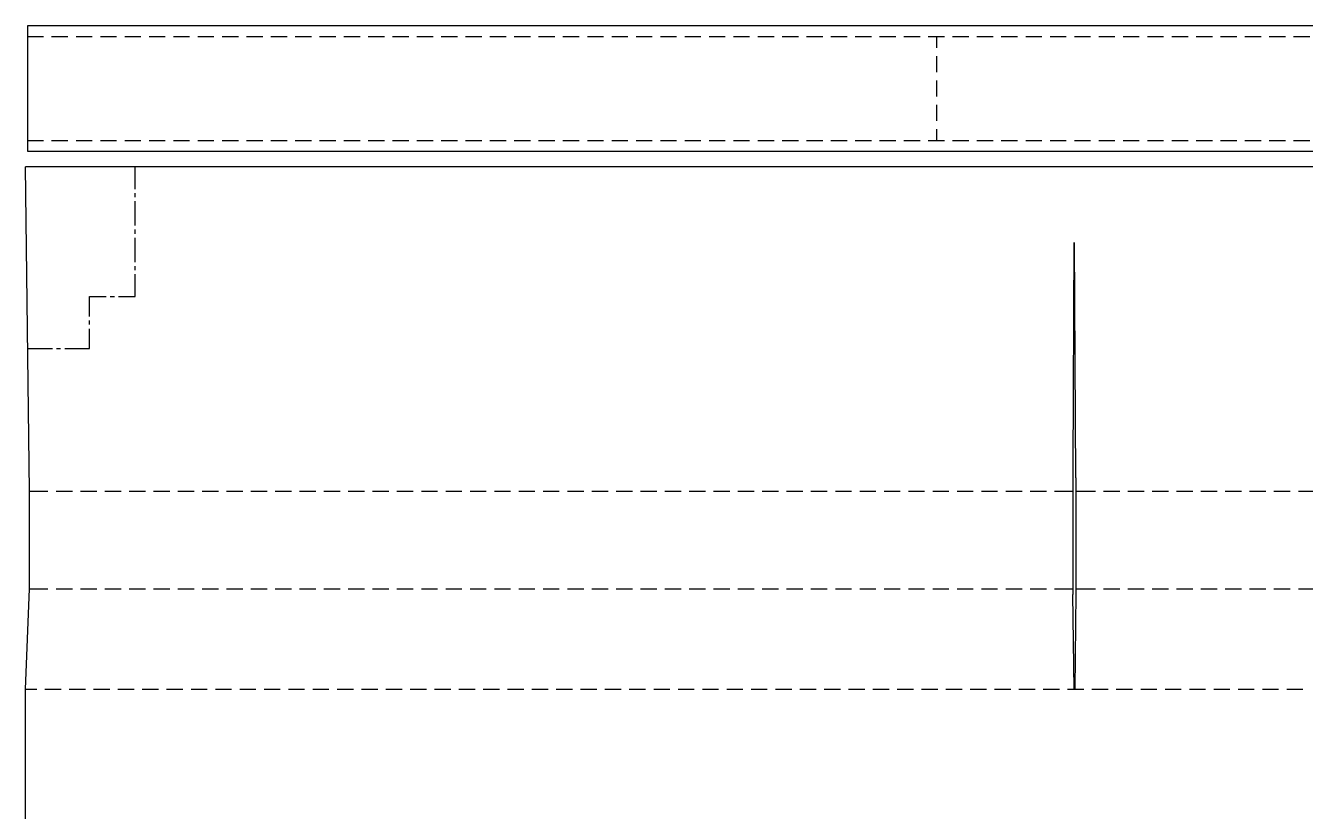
# Model space of a CAD drawing. Header units: millimetres. Extents: x -488 to 486, y -317 to 328.
# Drawn here: x -487 to 14, y 16 to 324 of the extents above; entities that cross this region are included whole.
import ezdxf

# ---------------------------------------------------------------- set-up
doc = ezdxf.new("R2010")
doc.units = ezdxf.units.MM
doc.header["$MEASUREMENT"] = 0
doc.layers.add('Layer 1', color=7, linetype='Continuous')

msp = doc.modelspace()

# ---------------------------------------------------------------- linework, layer by layer
at = {"layer": 'Layer 1', "lineweight": 30}
for points, knots in [([(224.9558, 274.7441), (224.9558, 274.7441), (-485.969, 274.7441), (-485.969, 274.7441), (-485.969, 274.7441), (-485.969, 324.0201), (-485.969, 324.0201), (-485.969, 324.0201), (224.9558, 324.0201), (224.9558, 324.0201)], [0, 0, 0, 0, 0.33333333, 0.33333333, 0.33333333, 0.66666667, 0.66666667, 0.66666667, 1, 1, 1, 1]), ([(-76.7905, 239.1832), (-76.7905, 239.1832), (-77.1292, 151.1722), (-77.1292, 151.1722), (-77.1292, 151.1722), (-77.1292, 101.4305), (-77.1292, 101.4305)], [0, 0, 0, 0, 0.5, 0.5, 0.5, 1, 1, 1, 1]), ([(209.2135, 64.2618), (209.2135, 64.2618), (125.2453, 64.2618), (125.2453, 64.2618), (125.2453, 64.2618), (125.2453, -88.1382), (125.2453, -88.1382), (125.2453, -88.1382), (-486.7889, -88.1382), (-486.7889, -88.1382), (-486.7889, -88.1382), (-486.7889, 64.2618), (-486.7889, 64.2618)], [0, 0, 0, 0, 0.25, 0.25, 0.25, 0.5, 0.5, 0.5, 0.75, 0.75, 0.75, 1, 1, 1, 1])]:
    msp.add_open_spline(points, degree=3, knots=knots, dxfattribs=at)
at = {"layer": 'Layer 1', "color": 5, "lineweight": 30}
for points in [[(-485.969, 319.7232), (-485.969, 319.7232), (-479.7672, 319.7232), (-479.7672, 319.7232)], [(-476.5922, 319.7232), (-476.5922, 319.7232), (-470.2422, 319.7232), (-470.2422, 319.7232)], [(-467.0672, 319.7232), (-467.0672, 319.7232), (-460.7172, 319.7232), (-460.7172, 319.7232)], [(-457.5422, 319.7232), (-457.5422, 319.7232), (-451.1922, 319.7232), (-451.1922, 319.7232)], [(-448.0172, 319.7232), (-448.0172, 319.7232), (-441.6672, 319.7232), (-441.6672, 319.7232)], [(-438.4922, 319.7232), (-438.4922, 319.7232), (-432.1422, 319.7232), (-432.1422, 319.7232)], [(-428.9672, 319.7232), (-428.9672, 319.7232), (-422.6172, 319.7232), (-422.6172, 319.7232)], [(-419.4422, 319.7232), (-419.4422, 319.7232), (-413.0922, 319.7232), (-413.0922, 319.7232)], [(-409.9172, 319.7232), (-409.9172, 319.7232), (-403.5672, 319.7232), (-403.5672, 319.7232)], [(-400.3922, 319.7232), (-400.3922, 319.7232), (-394.0422, 319.7232), (-394.0422, 319.7232)], [(-390.8672, 319.7232), (-390.8672, 319.7232), (-384.5172, 319.7232), (-384.5172, 319.7232)], [(-381.3422, 319.7232), (-381.3422, 319.7232), (-374.9922, 319.7232), (-374.9922, 319.7232)], [(-371.8172, 319.7232), (-371.8172, 319.7232), (-365.4672, 319.7232), (-365.4672, 319.7232)], [(-362.2922, 319.7232), (-362.2922, 319.7232), (-355.9422, 319.7232), (-355.9422, 319.7232)], [(-352.7672, 319.7232), (-352.7672, 319.7232), (-346.4172, 319.7232), (-346.4172, 319.7232)], [(-343.2422, 319.7232), (-343.2422, 319.7232), (-336.8922, 319.7232), (-336.8922, 319.7232)], [(-333.7172, 319.7232), (-333.7172, 319.7232), (-327.3672, 319.7232), (-327.3672, 319.7232)], [(-324.1922, 319.7232), (-324.1922, 319.7232), (-317.8422, 319.7232), (-317.8422, 319.7232)], [(-314.6672, 319.7232), (-314.6672, 319.7232), (-308.3172, 319.7232), (-308.3172, 319.7232)], [(-305.1422, 319.7232), (-305.1422, 319.7232), (-298.7922, 319.7232), (-298.7922, 319.7232)], [(-295.6172, 319.7232), (-295.6172, 319.7232), (-289.2672, 319.7232), (-289.2672, 319.7232)], [(-286.0922, 319.7232), (-286.0922, 319.7232), (-279.7422, 319.7232), (-279.7422, 319.7232)], [(-276.5672, 319.7232), (-276.5672, 319.7232), (-270.2172, 319.7232), (-270.2172, 319.7232)], [(-267.0422, 319.7232), (-267.0422, 319.7232), (-260.6922, 319.7232), (-260.6922, 319.7232)], [(-257.5172, 319.7232), (-257.5172, 319.7232), (-251.1672, 319.7232), (-251.1672, 319.7232)], [(-247.9922, 319.7232), (-247.9922, 319.7232), (-241.6422, 319.7232), (-241.6422, 319.7232)], [(-238.4672, 319.7232), (-238.4672, 319.7232), (-232.1172, 319.7232), (-232.1172, 319.7232)], [(-228.9422, 319.7232), (-228.9422, 319.7232), (-222.5922, 319.7232), (-222.5922, 319.7232)], [(-219.4172, 319.7232), (-219.4172, 319.7232), (-213.0672, 319.7232), (-213.0672, 319.7232)], [(-209.8922, 319.7232), (-209.8922, 319.7232), (-203.5422, 319.7232), (-203.5422, 319.7232)], [(-200.3672, 319.7232), (-200.3672, 319.7232), (-194.0172, 319.7232), (-194.0172, 319.7232)], [(-190.8422, 319.7232), (-190.8422, 319.7232), (-184.4922, 319.7232), (-184.4922, 319.7232)], [(-181.3172, 319.7232), (-181.3172, 319.7232), (-174.9672, 319.7232), (-174.9672, 319.7232)], [(-171.7922, 319.7232), (-171.7922, 319.7232), (-165.4422, 319.7232), (-165.4422, 319.7232)], [(-162.2672, 319.7232), (-162.2672, 319.7232), (-155.9172, 319.7232), (-155.9172, 319.7232)], [(-152.7422, 319.7232), (-152.7422, 319.7232), (-146.3922, 319.7232), (-146.3922, 319.7232)], [(-143.2172, 319.7232), (-143.2172, 319.7232), (-136.8672, 319.7232), (-136.8672, 319.7232)], [(-133.6922, 319.7232), (-133.6922, 319.7232), (-127.3422, 319.7232), (-127.3422, 319.7232)], [(-130.4748, 319.7232), (-130.4748, 319.7232), (-130.4748, 315.2571), (-130.4748, 315.2571)], [(-124.1672, 319.7232), (-124.1672, 319.7232), (-117.8172, 319.7232), (-117.8172, 319.7232)], [(-114.621, 319.7232), (-114.621, 319.7232), (-108.271, 319.7232), (-108.271, 319.7232)], [(-105.096, 319.7232), (-105.096, 319.7232), (-98.746, 319.7232), (-98.746, 319.7232)], [(-95.571, 319.7232), (-95.571, 319.7232), (-89.221, 319.7232), (-89.221, 319.7232)], [(-86.046, 319.7232), (-86.046, 319.7232), (-79.696, 319.7232), (-79.696, 319.7232)], [(-76.521, 319.7232), (-76.521, 319.7232), (-70.171, 319.7232), (-70.171, 319.7232)], [(-66.996, 319.7232), (-66.996, 319.7232), (-60.646, 319.7232), (-60.646, 319.7232)], [(-57.471, 319.7232), (-57.471, 319.7232), (-51.121, 319.7232), (-51.121, 319.7232)], [(-47.946, 319.7232), (-47.946, 319.7232), (-41.596, 319.7232), (-41.596, 319.7232)], [(-38.421, 319.7232), (-38.421, 319.7232), (-32.071, 319.7232), (-32.071, 319.7232)], [(-28.896, 319.7232), (-28.896, 319.7232), (-22.546, 319.7232), (-22.546, 319.7232)], [(-19.371, 319.7232), (-19.371, 319.7232), (-13.021, 319.7232), (-13.021, 319.7232)], [(-9.846, 319.7232), (-9.846, 319.7232), (-3.496, 319.7232), (-3.496, 319.7232)], [(-0.321, 319.7232), (-0.321, 319.7232), (6.029, 319.7232), (6.029, 319.7232)], [(9.204, 319.7232), (9.204, 319.7232), (15.554, 319.7232), (15.554, 319.7232)], [(-130.4748, 312.0821), (-130.4748, 312.0821), (-130.4748, 305.7321), (-130.4748, 305.7321)], [(-130.4748, 302.5571), (-130.4748, 302.5571), (-130.4748, 296.2071), (-130.4748, 296.2071)], [(-130.4748, 293.0321), (-130.4748, 293.0321), (-130.4748, 286.6821), (-130.4748, 286.6821)], [(-130.4748, 283.5071), (-130.4748, 283.5071), (-130.4748, 279.0409), (-130.4748, 279.0409)], [(-485.969, 279.0409), (-485.969, 279.0409), (-479.7672, 279.0409), (-479.7672, 279.0409)], [(-476.5922, 279.0409), (-476.5922, 279.0409), (-470.2422, 279.0409), (-470.2422, 279.0409)], [(-467.0672, 279.0409), (-467.0672, 279.0409), (-460.7172, 279.0409), (-460.7172, 279.0409)], [(-457.5422, 279.0409), (-457.5422, 279.0409), (-451.1922, 279.0409), (-451.1922, 279.0409)], [(-448.0172, 279.0409), (-448.0172, 279.0409), (-441.6672, 279.0409), (-441.6672, 279.0409)], [(-438.4922, 279.0409), (-438.4922, 279.0409), (-432.1422, 279.0409), (-432.1422, 279.0409)], [(-428.9672, 279.0409), (-428.9672, 279.0409), (-422.6172, 279.0409), (-422.6172, 279.0409)], [(-419.4422, 279.0409), (-419.4422, 279.0409), (-413.0922, 279.0409), (-413.0922, 279.0409)], [(-409.9172, 279.0409), (-409.9172, 279.0409), (-403.5672, 279.0409), (-403.5672, 279.0409)], [(-400.3922, 279.0409), (-400.3922, 279.0409), (-394.0422, 279.0409), (-394.0422, 279.0409)], [(-390.8672, 279.0409), (-390.8672, 279.0409), (-384.5172, 279.0409), (-384.5172, 279.0409)], [(-381.3422, 279.0409), (-381.3422, 279.0409), (-374.9922, 279.0409), (-374.9922, 279.0409)], [(-371.8172, 279.0409), (-371.8172, 279.0409), (-365.4672, 279.0409), (-365.4672, 279.0409)], [(-362.2922, 279.0409), (-362.2922, 279.0409), (-355.9422, 279.0409), (-355.9422, 279.0409)], [(-352.7672, 279.0409), (-352.7672, 279.0409), (-346.4172, 279.0409), (-346.4172, 279.0409)], [(-343.2422, 279.0409), (-343.2422, 279.0409), (-336.8922, 279.0409), (-336.8922, 279.0409)], [(-333.7172, 279.0409), (-333.7172, 279.0409), (-327.3672, 279.0409), (-327.3672, 279.0409)], [(-324.1922, 279.0409), (-324.1922, 279.0409), (-317.8422, 279.0409), (-317.8422, 279.0409)], [(-314.6672, 279.0409), (-314.6672, 279.0409), (-308.3172, 279.0409), (-308.3172, 279.0409)], [(-305.1422, 279.0409), (-305.1422, 279.0409), (-298.7922, 279.0409), (-298.7922, 279.0409)], [(-295.6172, 279.0409), (-295.6172, 279.0409), (-289.2672, 279.0409), (-289.2672, 279.0409)], [(-286.0922, 279.0409), (-286.0922, 279.0409), (-279.7422, 279.0409), (-279.7422, 279.0409)], [(-276.5672, 279.0409), (-276.5672, 279.0409), (-270.2172, 279.0409), (-270.2172, 279.0409)], [(-267.0422, 279.0409), (-267.0422, 279.0409), (-260.6922, 279.0409), (-260.6922, 279.0409)], [(-257.5172, 279.0409), (-257.5172, 279.0409), (-251.1672, 279.0409), (-251.1672, 279.0409)], [(-247.9922, 279.0409), (-247.9922, 279.0409), (-241.6422, 279.0409), (-241.6422, 279.0409)], [(-238.4672, 279.0409), (-238.4672, 279.0409), (-232.1172, 279.0409), (-232.1172, 279.0409)], [(-228.9422, 279.0409), (-228.9422, 279.0409), (-222.5922, 279.0409), (-222.5922, 279.0409)], [(-219.4172, 279.0409), (-219.4172, 279.0409), (-213.0672, 279.0409), (-213.0672, 279.0409)], [(-209.8922, 279.0409), (-209.8922, 279.0409), (-203.5422, 279.0409), (-203.5422, 279.0409)], [(-200.3672, 279.0409), (-200.3672, 279.0409), (-194.0172, 279.0409), (-194.0172, 279.0409)], [(-190.8422, 279.0409), (-190.8422, 279.0409), (-184.4922, 279.0409), (-184.4922, 279.0409)], [(-181.3172, 279.0409), (-181.3172, 279.0409), (-174.9672, 279.0409), (-174.9672, 279.0409)], [(-171.7922, 279.0409), (-171.7922, 279.0409), (-165.4422, 279.0409), (-165.4422, 279.0409)], [(-162.2672, 279.0409), (-162.2672, 279.0409), (-155.9172, 279.0409), (-155.9172, 279.0409)], [(-152.7422, 279.0409), (-152.7422, 279.0409), (-146.3922, 279.0409), (-146.3922, 279.0409)], [(-143.2172, 279.0409), (-143.2172, 279.0409), (-136.8672, 279.0409), (-136.8672, 279.0409)], [(-133.6922, 279.0409), (-133.6922, 279.0409), (-127.3422, 279.0409), (-127.3422, 279.0409)], [(-124.1672, 279.0409), (-124.1672, 279.0409), (-117.8172, 279.0409), (-117.8172, 279.0409)], [(-114.621, 279.0409), (-114.621, 279.0409), (-108.271, 279.0409), (-108.271, 279.0409)], [(-105.096, 279.0409), (-105.096, 279.0409), (-98.746, 279.0409), (-98.746, 279.0409)], [(-95.571, 279.0409), (-95.571, 279.0409), (-89.221, 279.0409), (-89.221, 279.0409)], [(-86.046, 279.0409), (-86.046, 279.0409), (-79.696, 279.0409), (-79.696, 279.0409)], [(-76.521, 279.0409), (-76.521, 279.0409), (-70.171, 279.0409), (-70.171, 279.0409)], [(-66.996, 279.0409), (-66.996, 279.0409), (-60.646, 279.0409), (-60.646, 279.0409)], [(-57.471, 279.0409), (-57.471, 279.0409), (-51.121, 279.0409), (-51.121, 279.0409)], [(-47.946, 279.0409), (-47.946, 279.0409), (-41.596, 279.0409), (-41.596, 279.0409)], [(-38.421, 279.0409), (-38.421, 279.0409), (-32.071, 279.0409), (-32.071, 279.0409)], [(-28.896, 279.0409), (-28.896, 279.0409), (-22.546, 279.0409), (-22.546, 279.0409)], [(-19.371, 279.0409), (-19.371, 279.0409), (-13.021, 279.0409), (-13.021, 279.0409)], [(-9.846, 279.0409), (-9.846, 279.0409), (-3.496, 279.0409), (-3.496, 279.0409)], [(-0.321, 279.0409), (-0.321, 279.0409), (6.029, 279.0409), (6.029, 279.0409)], [(9.204, 279.0409), (9.204, 279.0409), (15.554, 279.0409), (15.554, 279.0409)], [(-443.8629, 260.0323), (-443.8629, 260.0323), (-443.8629, 268.7742), (-443.8629, 268.7742)], [(-443.8629, 256.8573), (-443.8629, 256.8573), (-443.8629, 258.4448), (-443.8629, 258.4448)], [(-443.8629, 245.7448), (-443.8629, 245.7448), (-443.8629, 255.2698), (-443.8629, 255.2698)], [(-443.8629, 242.5698), (-443.8629, 242.5698), (-443.8629, 244.1573), (-443.8629, 244.1573)], [(-443.8629, 231.4573), (-443.8629, 231.4573), (-443.8629, 240.9823), (-443.8629, 240.9823)], [(-443.8629, 228.2823), (-443.8629, 228.2823), (-443.8629, 229.8698), (-443.8629, 229.8698)], [(-443.8629, 217.953), (-443.8629, 217.953), (-443.8629, 226.6948), (-443.8629, 226.6948)], [(-461.8545, 217.953), (-461.8545, 217.953), (-455.2294, 217.953), (-455.2294, 217.953)], [(-461.8545, 210.1637), (-461.8545, 210.1637), (-461.8545, 217.953), (-461.8545, 217.953)], [(-453.6419, 217.953), (-453.6419, 217.953), (-452.0544, 217.953), (-452.0544, 217.953)], [(-450.4669, 217.953), (-450.4669, 217.953), (-443.8629, 217.953), (-443.8629, 217.953)], [(-461.8545, 206.9887), (-461.8545, 206.9887), (-461.8545, 208.5762), (-461.8545, 208.5762)], [(-461.8545, 197.6118), (-461.8545, 197.6118), (-461.8545, 205.4012), (-461.8545, 205.4012)], [(-485.8999, 197.6118), (-485.8999, 197.6118), (-476.2479, 197.6118), (-476.2479, 197.6118)], [(-474.6604, 197.6118), (-474.6604, 197.6118), (-473.0729, 197.6118), (-473.0729, 197.6118)], [(-471.4854, 197.6118), (-471.4854, 197.6118), (-461.8545, 197.6118), (-461.8545, 197.6118)], [(-485.2014, 141.753), (-485.2014, 141.753), (-478.0259, 141.753), (-478.0259, 141.753)], [(-474.8509, 141.753), (-474.8509, 141.753), (-468.5009, 141.753), (-468.5009, 141.753)], [(-465.3259, 141.753), (-465.3259, 141.753), (-458.9759, 141.753), (-458.9759, 141.753)], [(-455.8009, 141.753), (-455.8009, 141.753), (-449.4509, 141.753), (-449.4509, 141.753)], [(-446.2759, 141.753), (-446.2759, 141.753), (-439.9259, 141.753), (-439.9259, 141.753)], [(-436.7509, 141.753), (-436.7509, 141.753), (-430.4009, 141.753), (-430.4009, 141.753)], [(-427.2259, 141.753), (-427.2259, 141.753), (-420.8759, 141.753), (-420.8759, 141.753)], [(-417.7009, 141.753), (-417.7009, 141.753), (-411.3509, 141.753), (-411.3509, 141.753)], [(-408.1759, 141.753), (-408.1759, 141.753), (-401.8259, 141.753), (-401.8259, 141.753)], [(-398.6509, 141.753), (-398.6509, 141.753), (-392.3009, 141.753), (-392.3009, 141.753)], [(-389.1259, 141.753), (-389.1259, 141.753), (-382.7759, 141.753), (-382.7759, 141.753)], [(-379.6009, 141.753), (-379.6009, 141.753), (-373.2509, 141.753), (-373.2509, 141.753)], [(-370.0759, 141.753), (-370.0759, 141.753), (-363.7259, 141.753), (-363.7259, 141.753)], [(-360.5509, 141.753), (-360.5509, 141.753), (-354.2009, 141.753), (-354.2009, 141.753)], [(-351.0259, 141.753), (-351.0259, 141.753), (-344.6759, 141.753), (-344.6759, 141.753)], [(-341.5009, 141.753), (-341.5009, 141.753), (-335.1509, 141.753), (-335.1509, 141.753)], [(-331.9759, 141.753), (-331.9759, 141.753), (-325.6259, 141.753), (-325.6259, 141.753)], [(-322.4509, 141.753), (-322.4509, 141.753), (-316.1009, 141.753), (-316.1009, 141.753)], [(-312.9259, 141.753), (-312.9259, 141.753), (-306.5759, 141.753), (-306.5759, 141.753)], [(-303.4009, 141.753), (-303.4009, 141.753), (-297.0509, 141.753), (-297.0509, 141.753)], [(-293.8759, 141.753), (-293.8759, 141.753), (-287.5259, 141.753), (-287.5259, 141.753)], [(-284.3509, 141.753), (-284.3509, 141.753), (-278.0009, 141.753), (-278.0009, 141.753)], [(-274.8259, 141.753), (-274.8259, 141.753), (-268.4759, 141.753), (-268.4759, 141.753)], [(-265.3009, 141.753), (-265.3009, 141.753), (-258.9509, 141.753), (-258.9509, 141.753)], [(-255.7759, 141.753), (-255.7759, 141.753), (-249.4259, 141.753), (-249.4259, 141.753)], [(-246.2509, 141.753), (-246.2509, 141.753), (-239.9009, 141.753), (-239.9009, 141.753)], [(-236.7259, 141.753), (-236.7259, 141.753), (-230.3759, 141.753), (-230.3759, 141.753)], [(-227.2009, 141.753), (-227.2009, 141.753), (-220.8509, 141.753), (-220.8509, 141.753)], [(-217.6759, 141.753), (-217.6759, 141.753), (-211.3259, 141.753), (-211.3259, 141.753)], [(-208.1509, 141.753), (-208.1509, 141.753), (-201.7797, 141.753), (-201.7797, 141.753)], [(-198.6047, 141.753), (-198.6047, 141.753), (-192.2547, 141.753), (-192.2547, 141.753)], [(-189.0797, 141.753), (-189.0797, 141.753), (-182.7297, 141.753), (-182.7297, 141.753)], [(-179.5547, 141.753), (-179.5547, 141.753), (-173.2047, 141.753), (-173.2047, 141.753)], [(-170.0297, 141.753), (-170.0297, 141.753), (-163.6797, 141.753), (-163.6797, 141.753)], [(-160.5047, 141.753), (-160.5047, 141.753), (-154.1547, 141.753), (-154.1547, 141.753)], [(-150.9797, 141.753), (-150.9797, 141.753), (-144.6297, 141.753), (-144.6297, 141.753)], [(-141.4547, 141.753), (-141.4547, 141.753), (-135.1047, 141.753), (-135.1047, 141.753)], [(-131.9297, 141.753), (-131.9297, 141.753), (-125.5797, 141.753), (-125.5797, 141.753)], [(-122.4047, 141.753), (-122.4047, 141.753), (-116.0547, 141.753), (-116.0547, 141.753)], [(-112.8797, 141.753), (-112.8797, 141.753), (-106.5297, 141.753), (-106.5297, 141.753)], [(-103.3547, 141.753), (-103.3547, 141.753), (-97.0047, 141.753), (-97.0047, 141.753)], [(-93.8297, 141.753), (-93.8297, 141.753), (-87.4797, 141.753), (-87.4797, 141.753)], [(-84.3047, 141.753), (-84.3047, 141.753), (-77.1292, 141.753), (-77.1292, 141.753)], [(-75.9015, 141.753), (-75.9015, 141.753), (-68.2815, 141.753), (-68.2815, 141.753)], [(-65.1065, 141.753), (-65.1065, 141.753), (-58.7565, 141.753), (-58.7565, 141.753)], [(-55.5815, 141.753), (-55.5815, 141.753), (-49.2315, 141.753), (-49.2315, 141.753)], [(-46.0565, 141.753), (-46.0565, 141.753), (-39.7065, 141.753), (-39.7065, 141.753)], [(-36.5315, 141.753), (-36.5315, 141.753), (-30.1815, 141.753), (-30.1815, 141.753)], [(-27.0065, 141.753), (-27.0065, 141.753), (-20.6565, 141.753), (-20.6565, 141.753)], [(-17.4815, 141.753), (-17.4815, 141.753), (-11.1315, 141.753), (-11.1315, 141.753)], [(-7.9565, 141.753), (-7.9565, 141.753), (-1.6065, 141.753), (-1.6065, 141.753)], [(1.5685, 141.753), (1.5685, 141.753), (7.9185, 141.753), (7.9185, 141.753)], [(11.0935, 141.753), (11.0935, 141.753), (17.4435, 141.753), (17.4435, 141.753)], [(-485.2014, 103.653), (-485.2014, 103.653), (-478.0259, 103.653), (-478.0259, 103.653)], [(-474.8509, 103.653), (-474.8509, 103.653), (-468.5009, 103.653), (-468.5009, 103.653)], [(-465.3259, 103.653), (-465.3259, 103.653), (-458.9759, 103.653), (-458.9759, 103.653)], [(-455.8009, 103.653), (-455.8009, 103.653), (-449.4509, 103.653), (-449.4509, 103.653)], [(-446.2759, 103.653), (-446.2759, 103.653), (-439.9259, 103.653), (-439.9259, 103.653)], [(-436.7509, 103.653), (-436.7509, 103.653), (-430.4009, 103.653), (-430.4009, 103.653)], [(-427.2259, 103.653), (-427.2259, 103.653), (-420.8759, 103.653), (-420.8759, 103.653)], [(-417.7009, 103.653), (-417.7009, 103.653), (-411.3509, 103.653), (-411.3509, 103.653)], [(-408.1759, 103.653), (-408.1759, 103.653), (-401.8259, 103.653), (-401.8259, 103.653)], [(-398.6509, 103.653), (-398.6509, 103.653), (-392.3009, 103.653), (-392.3009, 103.653)], [(-389.1259, 103.653), (-389.1259, 103.653), (-382.7759, 103.653), (-382.7759, 103.653)], [(-379.6009, 103.653), (-379.6009, 103.653), (-373.2509, 103.653), (-373.2509, 103.653)], [(-370.0759, 103.653), (-370.0759, 103.653), (-363.7259, 103.653), (-363.7259, 103.653)], [(-360.5509, 103.653), (-360.5509, 103.653), (-354.2009, 103.653), (-354.2009, 103.653)], [(-351.0259, 103.653), (-351.0259, 103.653), (-344.6759, 103.653), (-344.6759, 103.653)], [(-341.5009, 103.653), (-341.5009, 103.653), (-335.1509, 103.653), (-335.1509, 103.653)], [(-331.9759, 103.653), (-331.9759, 103.653), (-325.6259, 103.653), (-325.6259, 103.653)], [(-322.4509, 103.653), (-322.4509, 103.653), (-316.1009, 103.653), (-316.1009, 103.653)], [(-312.9259, 103.653), (-312.9259, 103.653), (-306.5759, 103.653), (-306.5759, 103.653)], [(-303.4009, 103.653), (-303.4009, 103.653), (-297.0509, 103.653), (-297.0509, 103.653)], [(-293.8759, 103.653), (-293.8759, 103.653), (-287.5259, 103.653), (-287.5259, 103.653)], [(-284.3509, 103.653), (-284.3509, 103.653), (-278.0009, 103.653), (-278.0009, 103.653)], [(-274.8259, 103.653), (-274.8259, 103.653), (-268.4759, 103.653), (-268.4759, 103.653)], [(-265.3009, 103.653), (-265.3009, 103.653), (-258.9509, 103.653), (-258.9509, 103.653)], [(-255.7759, 103.653), (-255.7759, 103.653), (-249.4259, 103.653), (-249.4259, 103.653)], [(-246.2509, 103.653), (-246.2509, 103.653), (-239.9009, 103.653), (-239.9009, 103.653)], [(-236.7259, 103.653), (-236.7259, 103.653), (-230.3759, 103.653), (-230.3759, 103.653)], [(-227.2009, 103.653), (-227.2009, 103.653), (-220.8509, 103.653), (-220.8509, 103.653)], [(-217.6759, 103.653), (-217.6759, 103.653), (-211.3259, 103.653), (-211.3259, 103.653)], [(-208.1509, 103.653), (-208.1509, 103.653), (-201.7797, 103.653), (-201.7797, 103.653)], [(-198.6047, 103.653), (-198.6047, 103.653), (-192.2547, 103.653), (-192.2547, 103.653)], [(-189.0797, 103.653), (-189.0797, 103.653), (-182.7297, 103.653), (-182.7297, 103.653)], [(-179.5547, 103.653), (-179.5547, 103.653), (-173.2047, 103.653), (-173.2047, 103.653)], [(-170.0297, 103.653), (-170.0297, 103.653), (-163.6797, 103.653), (-163.6797, 103.653)], [(-160.5047, 103.653), (-160.5047, 103.653), (-154.1547, 103.653), (-154.1547, 103.653)], [(-150.9797, 103.653), (-150.9797, 103.653), (-144.6297, 103.653), (-144.6297, 103.653)], [(-141.4547, 103.653), (-141.4547, 103.653), (-135.1047, 103.653), (-135.1047, 103.653)], [(-131.9297, 103.653), (-131.9297, 103.653), (-125.5797, 103.653), (-125.5797, 103.653)], [(-122.4047, 103.653), (-122.4047, 103.653), (-116.0547, 103.653), (-116.0547, 103.653)], [(-112.8797, 103.653), (-112.8797, 103.653), (-106.5297, 103.653), (-106.5297, 103.653)], [(-103.3547, 103.653), (-103.3547, 103.653), (-97.0047, 103.653), (-97.0047, 103.653)], [(-93.8297, 103.653), (-93.8297, 103.653), (-87.4797, 103.653), (-87.4797, 103.653)], [(-84.3047, 103.653), (-84.3047, 103.653), (-77.1292, 103.653), (-77.1292, 103.653)], [(-75.9015, 103.653), (-75.9015, 103.653), (-68.2815, 103.653), (-68.2815, 103.653)], [(-65.1065, 103.653), (-65.1065, 103.653), (-58.7565, 103.653), (-58.7565, 103.653)], [(-55.5815, 103.653), (-55.5815, 103.653), (-49.2315, 103.653), (-49.2315, 103.653)], [(-46.0565, 103.653), (-46.0565, 103.653), (-39.7065, 103.653), (-39.7065, 103.653)], [(-36.5315, 103.653), (-36.5315, 103.653), (-30.1815, 103.653), (-30.1815, 103.653)], [(-27.0065, 103.653), (-27.0065, 103.653), (-20.6565, 103.653), (-20.6565, 103.653)], [(-17.4815, 103.653), (-17.4815, 103.653), (-11.1315, 103.653), (-11.1315, 103.653)], [(-7.9565, 103.653), (-7.9565, 103.653), (-1.6065, 103.653), (-1.6065, 103.653)], [(1.5685, 103.653), (1.5685, 103.653), (7.9185, 103.653), (7.9185, 103.653)], [(11.0935, 103.653), (11.0935, 103.653), (17.4435, 103.653), (17.4435, 103.653)], [(-486.7889, 64.2618), (-486.7889, 64.2618), (-482.4074, 64.2618), (-482.4074, 64.2618)], [(-479.2324, 64.2618), (-479.2324, 64.2618), (-472.8824, 64.2618), (-472.8824, 64.2618)], [(-469.7074, 64.2618), (-469.7074, 64.2618), (-463.3574, 64.2618), (-463.3574, 64.2618)], [(-460.1824, 64.2618), (-460.1824, 64.2618), (-453.8324, 64.2618), (-453.8324, 64.2618)], [(-450.6574, 64.2618), (-450.6574, 64.2618), (-444.3074, 64.2618), (-444.3074, 64.2618)], [(-441.1324, 64.2618), (-441.1324, 64.2618), (-434.7824, 64.2618), (-434.7824, 64.2618)], [(-431.6074, 64.2618), (-431.6074, 64.2618), (-425.2574, 64.2618), (-425.2574, 64.2618)], [(-422.0824, 64.2618), (-422.0824, 64.2618), (-415.7324, 64.2618), (-415.7324, 64.2618)], [(-412.5574, 64.2618), (-412.5574, 64.2618), (-406.2074, 64.2618), (-406.2074, 64.2618)], [(-403.0324, 64.2618), (-403.0324, 64.2618), (-396.6824, 64.2618), (-396.6824, 64.2618)], [(-393.5074, 64.2618), (-393.5074, 64.2618), (-387.1574, 64.2618), (-387.1574, 64.2618)], [(-383.9824, 64.2618), (-383.9824, 64.2618), (-377.6324, 64.2618), (-377.6324, 64.2618)], [(-374.4574, 64.2618), (-374.4574, 64.2618), (-368.1074, 64.2618), (-368.1074, 64.2618)], [(-364.9324, 64.2618), (-364.9324, 64.2618), (-358.5824, 64.2618), (-358.5824, 64.2618)], [(-355.4074, 64.2618), (-355.4074, 64.2618), (-349.0574, 64.2618), (-349.0574, 64.2618)], [(-345.8824, 64.2618), (-345.8824, 64.2618), (-339.5324, 64.2618), (-339.5324, 64.2618)], [(-336.3574, 64.2618), (-336.3574, 64.2618), (-330.0074, 64.2618), (-330.0074, 64.2618)], [(-326.8324, 64.2618), (-326.8324, 64.2618), (-320.4824, 64.2618), (-320.4824, 64.2618)], [(-317.3074, 64.2618), (-317.3074, 64.2618), (-310.9574, 64.2618), (-310.9574, 64.2618)], [(-307.7824, 64.2618), (-307.7824, 64.2618), (-301.4324, 64.2618), (-301.4324, 64.2618)], [(-298.2574, 64.2618), (-298.2574, 64.2618), (-291.9074, 64.2618), (-291.9074, 64.2618)], [(-288.7324, 64.2618), (-288.7324, 64.2618), (-282.3824, 64.2618), (-282.3824, 64.2618)], [(-279.2074, 64.2618), (-279.2074, 64.2618), (-272.8574, 64.2618), (-272.8574, 64.2618)], [(-269.6824, 64.2618), (-269.6824, 64.2618), (-263.3324, 64.2618), (-263.3324, 64.2618)], [(-260.1574, 64.2618), (-260.1574, 64.2618), (-253.8074, 64.2618), (-253.8074, 64.2618)], [(-250.6324, 64.2618), (-250.6324, 64.2618), (-244.2612, 64.2618), (-244.2612, 64.2618)], [(-241.0862, 64.2618), (-241.0862, 64.2618), (-234.7362, 64.2618), (-234.7362, 64.2618)], [(-231.5612, 64.2618), (-231.5612, 64.2618), (-225.2112, 64.2618), (-225.2112, 64.2618)], [(-222.0362, 64.2618), (-222.0362, 64.2618), (-215.6862, 64.2618), (-215.6862, 64.2618)], [(-212.5112, 64.2618), (-212.5112, 64.2618), (-206.1612, 64.2618), (-206.1612, 64.2618)], [(-202.9862, 64.2618), (-202.9862, 64.2618), (-196.6362, 64.2618), (-196.6362, 64.2618)], [(-193.4612, 64.2618), (-193.4612, 64.2618), (-187.1112, 64.2618), (-187.1112, 64.2618)], [(-183.9362, 64.2618), (-183.9362, 64.2618), (-177.5862, 64.2618), (-177.5862, 64.2618)], [(-174.4112, 64.2618), (-174.4112, 64.2618), (-168.0612, 64.2618), (-168.0612, 64.2618)], [(-164.8862, 64.2618), (-164.8862, 64.2618), (-158.5362, 64.2618), (-158.5362, 64.2618)], [(-155.3612, 64.2618), (-155.3612, 64.2618), (-149.0112, 64.2618), (-149.0112, 64.2618)], [(-145.8362, 64.2618), (-145.8362, 64.2618), (-139.4862, 64.2618), (-139.4862, 64.2618)], [(-136.3112, 64.2618), (-136.3112, 64.2618), (-129.9612, 64.2618), (-129.9612, 64.2618)], [(-126.7862, 64.2618), (-126.7862, 64.2618), (-120.4362, 64.2618), (-120.4362, 64.2618)], [(-117.2612, 64.2618), (-117.2612, 64.2618), (-110.9112, 64.2618), (-110.9112, 64.2618)], [(-107.7362, 64.2618), (-107.7362, 64.2618), (-101.3862, 64.2618), (-101.3862, 64.2618)], [(-98.2112, 64.2618), (-98.2112, 64.2618), (-91.8612, 64.2618), (-91.8612, 64.2618)], [(-88.6862, 64.2618), (-88.6862, 64.2618), (-82.3362, 64.2618), (-82.3362, 64.2618)], [(-79.1612, 64.2618), (-79.1612, 64.2618), (-72.8112, 64.2618), (-72.8112, 64.2618)], [(-69.6362, 64.2618), (-69.6362, 64.2618), (-63.2862, 64.2618), (-63.2862, 64.2618)], [(-60.1112, 64.2618), (-60.1112, 64.2618), (-53.7612, 64.2618), (-53.7612, 64.2618)], [(-50.5862, 64.2618), (-50.5862, 64.2618), (-44.2362, 64.2618), (-44.2362, 64.2618)], [(-41.0612, 64.2618), (-41.0612, 64.2618), (-34.7112, 64.2618), (-34.7112, 64.2618)], [(-31.5362, 64.2618), (-31.5362, 64.2618), (-25.1862, 64.2618), (-25.1862, 64.2618)], [(-22.0112, 64.2618), (-22.0112, 64.2618), (-15.6612, 64.2618), (-15.6612, 64.2618)], [(-12.4862, 64.2618), (-12.4862, 64.2618), (-6.1362, 64.2618), (-6.1362, 64.2618)], [(-2.9612, 64.2618), (-2.9612, 64.2618), (3.3888, 64.2618), (3.3888, 64.2618)], [(6.5638, 64.2618), (6.5638, 64.2618), (12.9138, 64.2618), (12.9138, 64.2618)]]:
    msp.add_open_spline(points, degree=3, dxfattribs=at)
at = {"layer": 'Layer 1', "lineweight": 30}
for points in [[(-485.2014, 141.753), (-485.2014, 141.753), (-486.7889, 268.7742), (-486.7889, 268.7742)], [(206.2713, 268.7742), (206.2713, 268.7742), (-486.7889, 268.7742), (-486.7889, 268.7742)], [(-75.9015, 147.0023), (-75.9015, 147.0023), (-76.4307, 239.1832), (-76.4307, 239.1832)], [(-75.9015, 147.0023), (-75.9015, 147.0023), (-75.9015, 101.9597), (-75.9015, 101.9597)], [(-485.2014, 103.5472), (-485.2014, 103.5472), (-485.2014, 142.1128), (-485.2014, 142.1128)], [(-486.7889, 64.2618), (-486.7889, 64.2618), (-485.2014, 103.653), (-485.2014, 103.653)], [(-76.6, 64.2618), (-76.6, 64.2618), (-77.1292, 101.4305), (-77.1292, 101.4305)], [(-75.9015, 101.9597), (-75.9015, 101.9597), (-76.3672, 64.2618), (-76.3672, 64.2618)]]:
    msp.add_open_spline(points, degree=3, dxfattribs=at)

doc.saveas('drawing.dxf')
